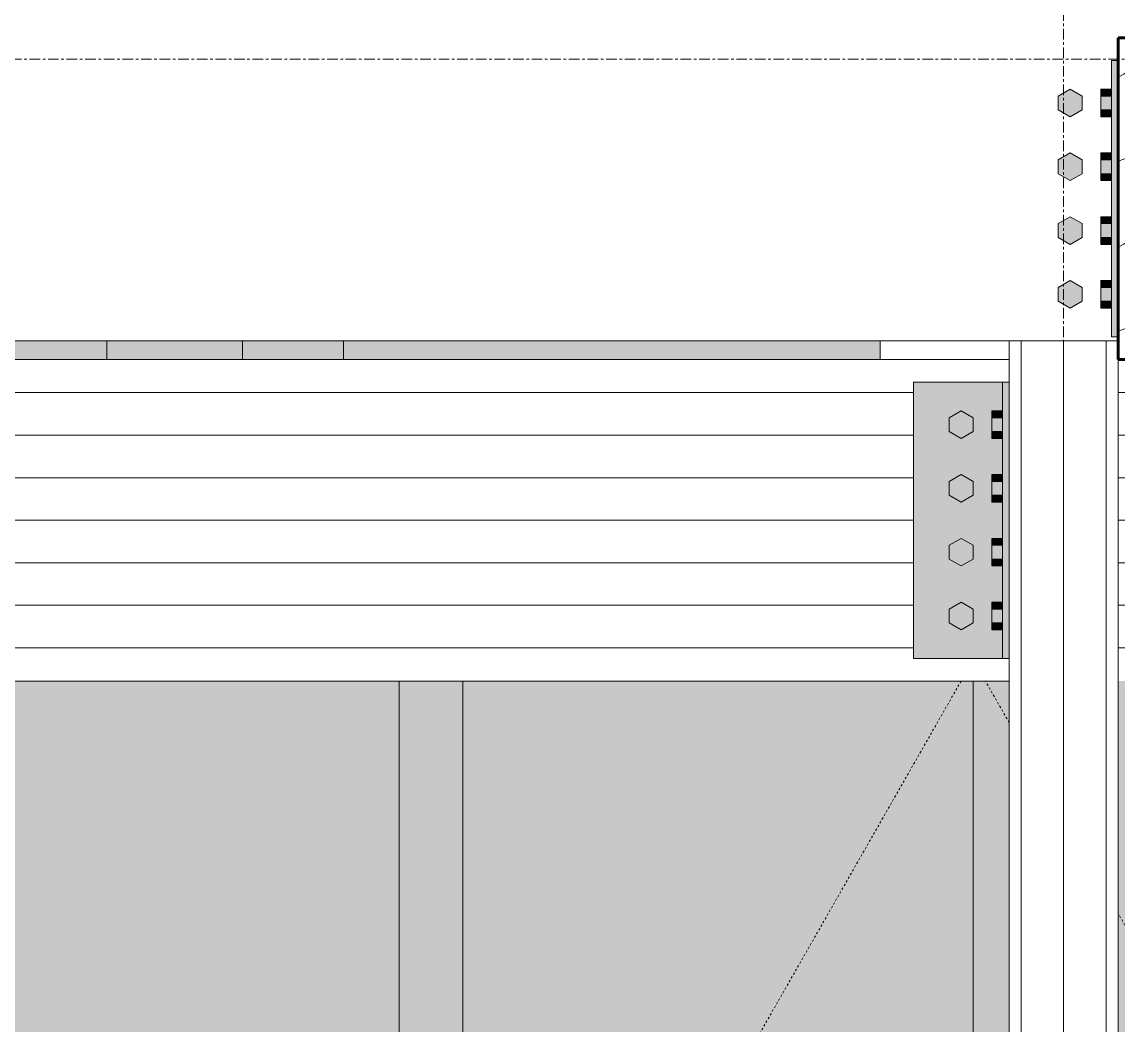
# Model space of a CAD drawing. Header units: inches. Extents: x -3210 to -1935, y -327 to 478.
# Drawn here: x -2482.3 to -2430.8, y 101.8 to 149 of the extents above; entities that cross this region are included whole.
import ezdxf

# ---------------------------------------------------------------- set-up
doc = ezdxf.new("R2010")
doc.units = ezdxf.units.IN
doc.header["$MEASUREMENT"] = 0
doc.linetypes.add('Dash 1_16_', pattern=[0.125, 0.0625, -0.0625])
doc.linetypes.add('Grid Line 1_2_', pattern=[0.875, 0.5, -0.125, 0.125, -0.125])
for name, color, linetype, lineweight in [('A-DOOR', 31, 'Continuous', 18), ('A-DOOR-1', 31, 'Dash 1_16_', 9), ('A-DOOR-2', 31, 'Continuous', 9), ('A-FLOR', 192, 'Continuous', 18), ('A-FLOR-LEVL-1', 51, 'Grid Line 1_2_', 9), ('I-WALL', 2, 'Continuous', 18), ('S-BEAM', 12, 'Continuous', 9), ('S-BEAM-1', 12, 'Continuous', 60), ('S-COLS', 52, 'Continuous', 9), ('S-FSTN', 2, 'Continuous', 9), ('S-GRID-1', 1, 'Grid Line 1_2_', 9)]:
    doc.layers.add(name, color=color, linetype=linetype, lineweight=lineweight)

# ---------------------------------------------------------------- blocks, each defined once
blk = doc.blocks.new('Door-Double-Flush_Panel - 2-2321893-BUILDING SECTION - NORTH_SOUTH - LOOKING EAST')
at = {"layer": 'A-DOOR'}
h = blk.add_hatch(color=256, dxfattribs=at)
h.paths.add_polyline_path([(-2413.587, 35), (-2410.587, 35), (-2410.587, 122), (-2413.684, 122), (-2413.684, 119), (-2413.587, 119), (-2413.587, 47.915)], flags=0)
h.paths.add_polyline_path([(-2464.121, 48.04), (-2461.587, 48.04), (-2461.587, 118), (-2464.587, 118), (-2464.587, 48.04), (-2464.337, 48.04)], flags=0)
h.paths.add_polyline_path([(-2428.184, 119), (-2428.184, 122), (-2428.212, 122), (-2428.212, 119)], flags=0)
h.paths.add_polyline_path([(-2415.184, 119), (-2415.184, 122), (-2426.684, 122), (-2426.684, 119), (-2419.731, 119)], flags=0)
h = blk.add_hatch(color=256, dxfattribs=at)
h.paths.add_polyline_path([(-2437.587, 35), (-2435.899, 35), (-2435.899, 118), (-2437.587, 118), (-2437.587, 54.734)], flags=0)
h.paths.add_polyline_path([(-2430.774, 35), (-2413.587, 35), (-2413.587, 119), (-2413.684, 119), (-2413.684, 115.769), (-2415.184, 115.769), (-2415.184, 119), (-2426.684, 119), (-2426.684, 115.769), (-2428.184, 115.769), (-2428.184, 119), (-2428.212, 119), (-2428.212, 118), (-2430.774, 118), (-2430.774, 62.875), (-2430.649, 62.875), (-2430.649, 62.125), (-2430.774, 62.125), (-2430.774, 57.776)], flags=0)
blk.add_hatch(color=256, dxfattribs=at).paths.add_polyline_path([(-2438.466, 35), (-2437.587, 35), (-2437.587, 118), (-2461.587, 118), (-2461.587, 48.04), (-2450.67, 48.04), (-2449.766, 47.861), (-2449, 47.348), (-2448.488, 46.582), (-2448.465, 46.466), (-2448.308, 46.466), (-2448.308, 48.04), (-2440.434, 48.04), (-2440.434, 46.466), (-2438.466, 46.466)], flags=0)
at = {"layer": 'A-DOOR-1'}
for p, q in [((-2438.158, 118), (-2461.587, 77)), ((-2435.899, 116.047), (-2437.015, 118)), ((-2413.587, 77), (-2430.774, 107.078))]:
    blk.add_line(p, q, dxfattribs=at)
at = {"layer": 'A-DOOR-2'}
for p, q in [((-2464.587, 118), (-2464.587, 48.04)), ((-2461.587, 48.04), (-2461.587, 118)), ((-2437.587, 118), (-2437.587, 35)), ((-2437.587, 35), (-2437.587, 118))]:
    blk.add_line(p, q, dxfattribs=at)
blk = doc.blocks.new('Dimension Lumber - GLULAM - 5_125 in_ x 15 in_-2273012-BUILDING SECTION - NORTH_SOUTH - LOOKING EAST')
at = {"layer": 'S-BEAM'}
h = blk.add_hatch(dxfattribs=at)
h.set_pattern_fill('FP_34', color=256, style=0, pattern_type=2)
h.set_pattern_definition([(0, (-2594.479, 125.562), (0, 2), [])])
h.paths.add_polyline_path([(-2619.337, 118), (-2435.899, 118), (-2435.899, 119.062), (-2440.399, 119.062), (-2440.399, 132.063), (-2435.899, 132.063), (-2435.899, 133.125), (-2619.337, 133.125), (-2619.337, 132.063), (-2614.837, 132.063), (-2614.837, 119.062), (-2619.337, 119.062), (-2619.337, 118.546)], flags=0)
h.paths.add_polyline_path([(-2428.811, 118), (-2428.212, 118), (-2428.212, 125.759), (-2428.434, 125.759), (-2428.434, 133.125), (-2430.774, 133.125), (-2430.774, 118)], flags=0)
for p, q in [((-2619.337, 133.125), (-2435.899, 133.125)), ((-2435.899, 118), (-2619.337, 118))]:
    blk.add_line(p, q, dxfattribs=at)
blk = doc.blocks.new('Dimension Lumber - GLULAM - 5_125 in_ x 15 in_-2273401-BUILDING SECTION - NORTH_SOUTH - LOOKING EAST')
at = {"layer": 'S-BEAM'}
h = blk.add_hatch(dxfattribs=at)
h.set_pattern_fill('FP_36', color=256, style=0, pattern_type=2)
h.set_pattern_definition([(0, (-2360.661, 140.687), (0, 2), [])])
h.paths.add_polyline_path([(-2361.337, 133.125), (-2334.337, 133.125), (-2334.337, 133.875), (-2338.337, 133.875), (-2338.337, 134), (-2386.434, 134), (-2386.434, 133.125), (-2383.407, 133.125)], flags=0)
h.paths.add_polyline_path([(-2437.892, 133.125), (-2435.899, 133.125), (-2435.899, 134), (-2441.962, 134), (-2441.962, 133.125)], flags=0)
for q in [(-2441.962, 134), (-2435.899, 133.125)]:
    blk.add_line((-2441.962, 133.125), q, dxfattribs=at)
blk = doc.blocks.new('Dimension Lumber - GLULAM - 5_125 in_ x 15 in_-2273031-BUILDING SECTION - NORTH_SOUTH - LOOKING EAST')
at = {"layer": 'S-BEAM'}
h = blk.add_hatch(dxfattribs=at)
h.set_pattern_fill('FP_20', color=256, style=0, pattern_type=2)
h.set_pattern_definition([(216.87, (-2419.322, 132.934), (23.98977, 15.99364), [3.998, -35.986]), (206.565, (-2414.524, 130.535), (-7.9971, -7.9966), [8.941, -8.941]), (198.435, (-2414.524, 126.537), (-15.99384, -7.9971), [5.058, -20.23])])
h.paths.add_polyline_path([(-2425.649, 133.125), (-2425.649, 148.25), (-2430.774, 148.25), (-2430.774, 133.125), (-2428.212, 133.125)], flags=0)
at = {"layer": 'S-BEAM-1'}
for p, q in [((-2425.649, 148.25), (-2430.774, 148.25)), ((-2430.774, 148.25), (-2430.774, 133.125)), ((-2425.649, 133.125), (-2425.649, 148.25)), ((-2430.774, 133.125), (-2425.649, 133.125))]:
    blk.add_line(p, q, dxfattribs=at)
blk = doc.blocks.new('060523 - W_P_C - Fastenings - Column Base _ Top with X Bracing - Custom - CUSTOM - L5_x5_x5_16_x13_ - RAW STEEL-2278160-BUILDING SECTION - NORTH_SOUTH - LOOKING EAST')
at = {"layer": 'S-FSTN'}
h = blk.add_hatch(color=256, dxfattribs=at)
h.paths.add_polyline_path([(-2440.399, 119.063), (-2436.212, 119.063), (-2436.212, 120.413), (-2436.712, 120.413), (-2436.712, 121.712), (-2436.212, 121.712), (-2436.212, 123.413), (-2436.712, 123.413), (-2436.712, 124.712), (-2436.212, 124.712), (-2436.212, 126.413), (-2436.712, 126.413), (-2436.712, 127.712), (-2436.212, 127.712), (-2436.212, 129.413), (-2436.712, 129.413), (-2436.712, 130.712), (-2436.212, 130.712), (-2436.212, 132.063), (-2440.399, 132.063), (-2440.399, 120.9)], flags=0)
h.paths.add_polyline_path([(-2438.149, 120.413), (-2438.712, 120.738), (-2438.696, 121.396), (-2438.142, 121.708), (-2437.587, 121.387), (-2437.602, 120.729), (-2438.072, 120.458)], flags=0)
h.paths.add_polyline_path([(-2438.149, 123.413), (-2438.712, 123.738), (-2438.696, 124.396), (-2438.149, 124.712), (-2437.587, 124.387), (-2437.602, 123.729), (-2438.011, 123.493)], flags=0)
h.paths.add_polyline_path([(-2438.149, 126.413), (-2438.712, 126.738), (-2438.696, 127.396), (-2438.149, 127.712), (-2437.587, 127.387), (-2437.604, 126.727), (-2438.142, 126.417)], flags=0)
h.paths.add_polyline_path([(-2438.149, 129.413), (-2438.712, 129.738), (-2438.696, 130.396), (-2438.149, 130.712), (-2437.587, 130.387), (-2437.602, 129.729), (-2438.142, 129.417)], flags=0)
for points in [[(-2436.212, 119.063), (-2435.899, 119.063), (-2435.899, 132.063), (-2436.212, 132.063), (-2436.212, 119.451)], [(-2438.149, 129.413), (-2437.587, 129.738), (-2437.602, 130.396), (-2438.149, 130.712), (-2438.712, 130.387), (-2438.696, 129.729), (-2438.677, 129.718)], [(-2436.256, 130.387), (-2436.212, 130.387), (-2436.212, 130.712), (-2436.712, 130.712), (-2436.712, 130.387), (-2436.47, 130.387)], [(-2436.712, 129.738), (-2436.212, 129.738), (-2436.212, 130.387), (-2436.712, 130.387), (-2436.712, 129.77)], [(-2436.712, 129.413), (-2436.212, 129.413), (-2436.212, 129.738), (-2436.712, 129.738), (-2436.712, 129.677)], [(-2438.149, 126.413), (-2437.587, 126.738), (-2437.602, 127.396), (-2438.149, 127.712), (-2438.712, 127.387), (-2438.696, 126.729), (-2438.677, 126.718)], [(-2436.212, 127.387), (-2436.212, 127.712), (-2436.712, 127.712), (-2436.712, 127.387)], [(-2436.212, 126.738), (-2436.212, 127.387), (-2436.712, 127.387), (-2436.712, 126.738)], [(-2436.712, 126.413), (-2436.212, 126.413), (-2436.212, 126.738), (-2436.712, 126.728)], [(-2438.149, 123.413), (-2437.587, 123.738), (-2437.602, 124.396), (-2438.149, 124.712), (-2438.712, 124.387), (-2438.696, 123.729), (-2438.677, 123.718)], [(-2436.712, 124.387), (-2436.212, 124.387), (-2436.212, 124.712), (-2436.712, 124.712), (-2436.712, 124.397)], [(-2436.462, 123.738), (-2436.212, 123.738), (-2436.212, 124.387), (-2436.712, 124.387), (-2436.712, 123.738)], [(-2436.712, 123.413), (-2436.212, 123.413), (-2436.212, 123.738), (-2436.712, 123.728)], [(-2438.149, 120.413), (-2437.587, 120.738), (-2437.602, 121.396), (-2438.149, 121.712), (-2438.712, 121.387), (-2438.696, 120.729), (-2438.233, 120.461)], [(-2436.212, 121.387), (-2436.212, 121.712), (-2436.712, 121.712), (-2436.691, 121.387)], [(-2436.493, 120.738), (-2436.212, 120.738), (-2436.212, 121.387), (-2436.712, 121.387), (-2436.712, 120.738)], [(-2436.378, 120.413), (-2436.212, 120.413), (-2436.212, 120.738), (-2436.712, 120.728), (-2436.712, 120.413)]]:
    blk.add_hatch(color=256, dxfattribs=at).paths.add_polyline_path(points, flags=0)
for p, q in [((-2440.399, 132.063), (-2440.399, 119.063)), ((-2440.399, 132.063), (-2436.212, 132.063)), ((-2436.212, 119.063), (-2436.212, 132.063)), ((-2436.212, 132.063), (-2435.899, 132.063)), ((-2438.712, 130.387), (-2438.149, 130.712)), ((-2438.712, 130.387), (-2438.149, 130.712)), ((-2438.149, 130.712), (-2437.587, 130.387)), ((-2438.149, 130.712), (-2437.587, 130.387)), ((-2436.712, 130.387), (-2436.712, 130.712)), ((-2436.212, 130.712), (-2436.712, 130.712)), ((-2436.712, 130.387), (-2436.712, 130.712)), ((-2436.212, 130.712), (-2436.712, 130.712)), ((-2438.712, 129.738), (-2438.712, 130.387)), ((-2438.712, 129.738), (-2438.712, 130.387)), ((-2437.587, 129.738), (-2437.587, 130.387)), ((-2437.587, 130.387), (-2437.587, 129.738)), ((-2436.712, 129.738), (-2436.712, 130.387)), ((-2436.212, 130.387), (-2436.712, 130.387)), ((-2436.712, 129.738), (-2436.712, 130.387)), ((-2436.212, 130.387), (-2436.712, 130.387)), ((-2438.712, 129.738), (-2438.149, 129.413)), ((-2438.149, 129.413), (-2438.712, 129.738)), ((-2438.149, 129.413), (-2437.587, 129.738)), ((-2438.149, 129.413), (-2437.587, 129.738)), ((-2436.712, 129.413), (-2436.712, 129.738)), ((-2436.212, 129.738), (-2436.712, 129.738)), ((-2436.712, 129.413), (-2436.712, 129.738)), ((-2436.212, 129.738), (-2436.712, 129.738)), ((-2436.212, 129.413), (-2436.712, 129.413)), ((-2436.212, 129.413), (-2436.712, 129.413)), ((-2438.149, 127.712), (-2438.712, 127.387)), ((-2438.712, 126.738), (-2438.712, 127.387)), ((-2437.587, 127.387), (-2438.149, 127.712)), ((-2437.587, 127.387), (-2437.587, 126.738)), ((-2436.712, 127.387), (-2436.712, 127.712)), ((-2436.212, 127.712), (-2436.712, 127.712)), ((-2436.712, 126.738), (-2436.712, 127.387)), ((-2436.212, 127.387), (-2436.712, 127.387)), ((-2438.149, 126.413), (-2438.712, 126.738)), ((-2437.587, 126.738), (-2438.149, 126.413)), ((-2436.712, 126.413), (-2436.712, 126.738)), ((-2436.212, 126.738), (-2436.712, 126.738)), ((-2436.212, 126.413), (-2436.712, 126.413)), ((-2438.712, 124.387), (-2438.149, 124.712)), ((-2438.712, 123.738), (-2438.712, 124.387)), ((-2438.149, 124.712), (-2437.587, 124.387)), ((-2437.587, 123.738), (-2437.587, 124.387)), ((-2436.712, 124.712), (-2436.212, 124.712)), ((-2436.712, 124.387), (-2436.712, 124.712)), ((-2436.712, 123.738), (-2436.712, 124.387)), ((-2436.212, 124.387), (-2436.712, 124.387)), ((-2438.712, 123.738), (-2438.149, 123.413)), ((-2438.149, 123.413), (-2437.587, 123.738)), ((-2436.712, 123.413), (-2436.712, 123.738)), ((-2436.212, 123.738), (-2436.712, 123.738)), ((-2436.212, 123.413), (-2436.712, 123.413)), ((-2438.149, 121.712), (-2438.712, 121.387)), ((-2438.149, 121.712), (-2437.587, 121.387)), ((-2436.712, 121.387), (-2436.712, 121.712)), ((-2436.212, 121.712), (-2436.712, 121.712)), ((-2438.712, 121.387), (-2438.712, 120.738)), ((-2437.587, 121.387), (-2437.587, 120.738)), ((-2436.712, 121.387), (-2436.712, 120.738)), ((-2436.212, 121.387), (-2436.712, 121.387)), ((-2438.149, 120.413), (-2438.712, 120.738)), ((-2438.149, 120.413), (-2437.587, 120.738)), ((-2436.712, 120.738), (-2436.212, 120.738)), ((-2436.712, 120.738), (-2436.712, 120.413)), ((-2436.712, 120.413), (-2436.212, 120.413)), ((-2440.399, 119.063), (-2436.212, 119.063)), ((-2435.899, 119.063), (-2436.212, 119.063))]:
    blk.add_line(p, q, dxfattribs=at)
blk = doc.blocks.new('060523 - W_P_C - Fastenings - Column Base _ Top with X Bracing - Custom - CUSTOM - L5_x5_x5_16_x13_ - RAW STEEL-V33-BUILDING SECTION - NORTH_SOUTH - LOOKING EAST')
at = {"layer": 'S-FSTN'}
for points in [[(-2431.087, 134.188), (-2430.774, 134.188), (-2430.774, 147.188), (-2431.087, 147.188), (-2431.087, 135.026)], [(-2433.024, 144.538), (-2432.462, 144.863), (-2432.462, 145.512), (-2433.024, 145.837), (-2433.587, 145.512), (-2433.587, 144.863), (-2433.352, 144.727)], [(-2431.587, 145.512), (-2431.087, 145.512), (-2431.087, 145.837), (-2431.587, 145.837), (-2431.587, 145.522)], [(-2431.087, 144.863), (-2431.087, 145.512), (-2431.587, 145.512), (-2431.587, 144.863), (-2431.337, 144.863)], [(-2431.087, 144.538), (-2431.087, 144.863), (-2431.587, 144.853), (-2431.587, 144.538)], [(-2433.024, 141.538), (-2432.462, 141.863), (-2432.462, 142.512), (-2433.024, 142.837), (-2433.587, 142.512), (-2433.587, 141.863), (-2433.352, 141.727)], [(-2431.087, 142.512), (-2431.087, 142.837), (-2431.587, 142.837), (-2431.587, 142.512)], [(-2431.087, 141.863), (-2431.087, 142.512), (-2431.587, 142.512), (-2431.587, 141.863), (-2431.337, 141.863)], [(-2431.587, 141.538), (-2431.087, 141.538), (-2431.087, 141.863), (-2431.587, 141.853)], [(-2433.024, 138.538), (-2432.462, 138.863), (-2432.462, 139.512), (-2433.024, 139.837), (-2433.587, 139.512), (-2433.587, 138.863), (-2433.352, 138.727)], [(-2431.587, 139.512), (-2431.087, 139.512), (-2431.087, 139.837), (-2431.587, 139.837), (-2431.587, 139.522)], [(-2431.337, 138.863), (-2431.087, 138.863), (-2431.087, 139.512), (-2431.587, 139.512), (-2431.587, 138.863)], [(-2431.087, 138.538), (-2431.087, 138.863), (-2431.587, 138.853), (-2431.587, 138.538)], [(-2433.024, 135.538), (-2432.462, 135.863), (-2432.462, 136.512), (-2433.024, 136.837), (-2433.587, 136.512), (-2433.587, 135.863), (-2433.352, 135.727)], [(-2431.087, 136.512), (-2431.087, 136.837), (-2431.587, 136.837), (-2431.587, 136.512)], [(-2431.087, 135.863), (-2431.087, 136.512), (-2431.587, 136.512), (-2431.587, 135.863), (-2431.337, 135.863)], [(-2431.087, 135.538), (-2431.087, 135.863), (-2431.587, 135.853), (-2431.587, 135.538)]]:
    blk.add_hatch(color=256, dxfattribs=at).paths.add_polyline_path(points, flags=0)
for p, q in [((-2431.087, 134.188), (-2431.087, 147.188)), ((-2431.087, 147.188), (-2430.774, 147.188)), ((-2433.587, 145.512), (-2433.024, 145.837)), ((-2433.587, 145.512), (-2433.024, 145.837)), ((-2433.587, 144.863), (-2433.587, 145.512)), ((-2433.587, 144.863), (-2433.587, 145.512)), ((-2433.024, 145.837), (-2432.462, 145.512)), ((-2433.024, 145.837), (-2432.462, 145.512)), ((-2432.462, 144.863), (-2432.462, 145.512)), ((-2432.462, 145.512), (-2432.462, 144.863)), ((-2431.587, 145.512), (-2431.587, 145.837)), ((-2431.087, 145.837), (-2431.587, 145.837)), ((-2431.587, 145.512), (-2431.587, 145.837)), ((-2431.087, 145.837), (-2431.587, 145.837)), ((-2431.587, 144.863), (-2431.587, 145.512)), ((-2431.087, 145.512), (-2431.587, 145.512)), ((-2431.587, 144.863), (-2431.587, 145.512)), ((-2431.087, 145.512), (-2431.587, 145.512)), ((-2433.587, 144.863), (-2433.024, 144.538)), ((-2433.024, 144.538), (-2433.587, 144.863)), ((-2433.024, 144.538), (-2432.462, 144.863)), ((-2433.024, 144.538), (-2432.462, 144.863)), ((-2431.587, 144.538), (-2431.587, 144.863)), ((-2431.087, 144.863), (-2431.587, 144.863)), ((-2431.587, 144.538), (-2431.587, 144.863)), ((-2431.087, 144.863), (-2431.587, 144.863)), ((-2431.087, 144.538), (-2431.587, 144.538)), ((-2431.087, 144.538), (-2431.587, 144.538)), ((-2433.024, 142.837), (-2433.587, 142.512)), ((-2432.462, 142.512), (-2433.024, 142.837)), ((-2431.587, 142.512), (-2431.587, 142.837)), ((-2431.087, 142.837), (-2431.587, 142.837)), ((-2433.587, 141.863), (-2433.587, 142.512)), ((-2432.462, 142.512), (-2432.462, 141.863)), ((-2431.587, 141.863), (-2431.587, 142.512)), ((-2431.087, 142.512), (-2431.587, 142.512)), ((-2433.024, 141.538), (-2433.587, 141.863)), ((-2432.462, 141.863), (-2433.024, 141.538)), ((-2431.587, 141.538), (-2431.587, 141.863)), ((-2431.087, 141.863), (-2431.587, 141.863)), ((-2431.087, 141.538), (-2431.587, 141.538)), ((-2433.587, 139.512), (-2433.024, 139.837)), ((-2433.024, 139.837), (-2432.462, 139.512)), ((-2431.587, 139.837), (-2431.087, 139.837)), ((-2431.587, 139.512), (-2431.587, 139.837)), ((-2433.587, 138.863), (-2433.587, 139.512)), ((-2432.462, 138.863), (-2432.462, 139.512)), ((-2431.587, 138.863), (-2431.587, 139.512)), ((-2431.087, 139.512), (-2431.587, 139.512)), ((-2433.587, 138.863), (-2433.024, 138.538)), ((-2433.024, 138.538), (-2432.462, 138.863)), ((-2431.587, 138.538), (-2431.587, 138.863)), ((-2431.087, 138.863), (-2431.587, 138.863)), ((-2431.087, 138.538), (-2431.587, 138.538)), ((-2433.024, 136.837), (-2433.587, 136.512)), ((-2433.024, 136.837), (-2432.462, 136.512)), ((-2431.587, 136.512), (-2431.587, 136.837)), ((-2431.087, 136.837), (-2431.587, 136.837)), ((-2433.587, 136.512), (-2433.587, 135.863)), ((-2432.462, 136.512), (-2432.462, 135.863)), ((-2431.587, 136.512), (-2431.587, 135.863)), ((-2431.087, 136.512), (-2431.587, 136.512)), ((-2433.024, 135.538), (-2433.587, 135.863)), ((-2433.024, 135.538), (-2432.462, 135.863)), ((-2431.587, 135.863), (-2431.087, 135.863)), ((-2431.587, 135.863), (-2431.587, 135.538)), ((-2431.587, 135.538), (-2431.087, 135.538)), ((-2430.774, 134.188), (-2431.087, 134.188))]:
    blk.add_line(p, q, dxfattribs=at)

msp = doc.modelspace()

# ---------------------------------------------------------------- hatches: boundary and pattern name
at = {"layer": 'I-WALL'}
h = msp.add_hatch(color=256, dxfattribs=at)
h.paths.add_polyline_path([(-2413.58668, 33.5), (-2400.33668, 33.5), (-2400.33668, 115.76896), (-2401.18423, 115.76896), (-2401.18423, 125.75859), (-2413.68423, 125.75859), (-2413.68423, 122), (-2410.58668, 122), (-2410.58668, 35), (-2430.77418, 35), (-2430.77418, 33.5), (-2413.88761, 33.5)], flags=0)
h.paths.add_polyline_path([(-2438.46573, 33.5), (-2435.89918, 33.5), (-2435.89918, 35), (-2438.46573, 35), (-2438.46573, 33.92042)], flags=0)
h.paths.add_polyline_path([(-2344.43423, 33.5), (-2339.96168, 33.5), (-2339.96168, 48), (-2335.58668, 48), (-2335.58668, 47.625), (-2334.33668, 47.625), (-2334.33668, 128), (-2386.43423, 128), (-2386.43423, 125.75859), (-2386.68423, 125.75859), (-2386.68423, 119), (-2358.33668, 119), (-2358.33668, 57.55), (-2344.43423, 57.55), (-2344.43423, 34.5), (-2358.33668, 34.5), (-2358.33668, 33.5), (-2344.68423, 33.5)], flags=0)
h.paths.add_polyline_path([(-2479.726, 46.46555), (-2479.65447, 46.82516), (-2479.22775, 47.46379), (-2478.58912, 47.89051), (-2477.8358, 48.04035), (-2464.58668, 48.04035), (-2464.58668, 118), (-2503.46168, 118), (-2503.46168, 48.04035), (-2481.77281, 48.04035), (-2481.0195, 47.89051), (-2480.38087, 47.46379), (-2479.95415, 46.82516), (-2479.88262, 46.46555), (-2479.80431, 46.46555)], flags=0)
h.paths.add_polyline_path([(-2399.68423, 119), (-2388.18423, 119), (-2388.18423, 125.75859), (-2399.68423, 125.75859), (-2399.68423, 120.53996)], flags=0)
h.paths.add_polyline_path([(-2428.21168, 122), (-2428.18423, 122), (-2428.18423, 125.75859), (-2428.21168, 125.75859), (-2428.21168, 123.25434)], flags=0)
h.paths.add_polyline_path([(-2419.73062, 122), (-2415.18423, 122), (-2415.18423, 125.75859), (-2426.68423, 125.75859), (-2426.68423, 122)], flags=0)
h.paths.add_polyline_path([(-2499.79762, 133.125), (-2498.91584, 133.125), (-2498.91584, 134), (-2503.46168, 134), (-2503.46168, 133.125)], flags=0)
h.paths.add_polyline_path([(-2478.33668, 133.125), (-2478.33668, 134), (-2486.91584, 134), (-2486.91584, 133.125), (-2484.89133, 133.125)], flags=0)
for points in [[(-2471.96168, 133.125), (-2471.96168, 134), (-2478.33668, 134), (-2478.33668, 133.125)], [(-2467.21168, 133.125), (-2467.21168, 134), (-2471.96168, 134), (-2471.96168, 133.125)], [(-2456.054, 133.125), (-2441.96168, 133.125), (-2441.96168, 134), (-2467.21168, 134), (-2467.21168, 133.125), (-2467.18702, 133.125)]]:
    msp.add_hatch(color=256, dxfattribs=at).paths.add_polyline_path(points, flags=0)
at = {"layer": 'S-COLS'}
h = msp.add_hatch(dxfattribs=at)
h.set_pattern_fill('FP_21', color=256, style=0, pattern_type=2)
h.set_pattern_definition([(90, (-2409.337, 0), (2, -1e-16), [])])
h.paths.add_polyline_path([(-2434.64918, 20.875), (-2434.64918, 21.125), (-2434.14918, 21.125), (-2434.14067, 21.375), (-2433.64918, 21.375), (-2433.64918, 21.125), (-2433.33668, 21.125), (-2433.33668, 62.125), (-2433.64918, 62.125), (-2433.64918, 62.875), (-2430.77418, 62.875), (-2430.77418, 134), (-2435.89918, 134), (-2435.89918, 20.875)], flags=0)
h.paths.add_polyline_path([(-2430.77418, 21.125), (-2430.77418, 62.125), (-2430.96168, 62.125), (-2430.96168, 21.125)], flags=0)
h.paths.add_polyline_path([(-2433.35189, 149.75), (-2430.77418, 149.75), (-2430.77418, 235.25), (-2431.08668, 235.25), (-2431.08668, 222.25), (-2435.58668, 222.25), (-2435.58668, 235.25), (-2435.89918, 235.25), (-2435.89918, 149.75)], flags=0)

# ---------------------------------------------------------------- linework, layer by layer
at = {"layer": 'A-FLOR'}
msp.add_line((-2430.77418, 134), (-2623.58668, 134), dxfattribs=at)
at = {"layer": 'A-FLOR-LEVL-1'}
msp.add_line((-1935.47917, 147.25), (-3194.57025, 147.25), dxfattribs=at)
at = {"layer": 'I-WALL'}
for p, q in [((-2478.33668, 133.125), (-2478.33668, 134)), ((-2471.96168, 133.125), (-2471.96168, 134)), ((-2467.21168, 134), (-2467.21168, 133.125))]:
    msp.add_line(p, q, dxfattribs=at)
at = {"layer": 'S-COLS'}
for p, q in [((-2435.89918, 20.875), (-2435.89918, 134)), ((-2430.77418, 133.125), (-2430.77418, 62.875))]:
    msp.add_line(p, q, dxfattribs=at)
at = {"layer": 'S-GRID-1'}
msp.add_line((-2433.33668, -165.07357), (-2433.33668, 454.14485), dxfattribs=at)

# ---------------------------------------------------------------- block references
at = {"layer": 'A-DOOR'}
msp.add_blockref('Door-Double-Flush_Panel - 2-2321893-BUILDING SECTION - NORTH_SOUTH - LOOKING EAST', (0, 0), dxfattribs=at)
at = {"layer": 'S-BEAM'}
for name in ['Dimension Lumber - GLULAM - 5_125 in_ x 15 in_-2273031-BUILDING SECTION - NORTH_SOUTH - LOOKING EAST', 'Dimension Lumber - GLULAM - 5_125 in_ x 15 in_-2273401-BUILDING SECTION - NORTH_SOUTH - LOOKING EAST', 'Dimension Lumber - GLULAM - 5_125 in_ x 15 in_-2273012-BUILDING SECTION - NORTH_SOUTH - LOOKING EAST']:
    msp.add_blockref(name, (0, 0), dxfattribs=at)
at = {"layer": 'S-FSTN'}
for name in ['060523 - W_P_C - Fastenings - Column Base _ Top with X Bracing - Custom - CUSTOM - L5_x5_x5_16_x13_ - RAW STEEL-V33-BUILDING SECTION - NORTH_SOUTH - LOOKING EAST', '060523 - W_P_C - Fastenings - Column Base _ Top with X Bracing - Custom - CUSTOM - L5_x5_x5_16_x13_ - RAW STEEL-2278160-BUILDING SECTION - NORTH_SOUTH - LOOKING EAST']:
    msp.add_blockref(name, (0, 0), dxfattribs=at)

doc.saveas('drawing.dxf')
